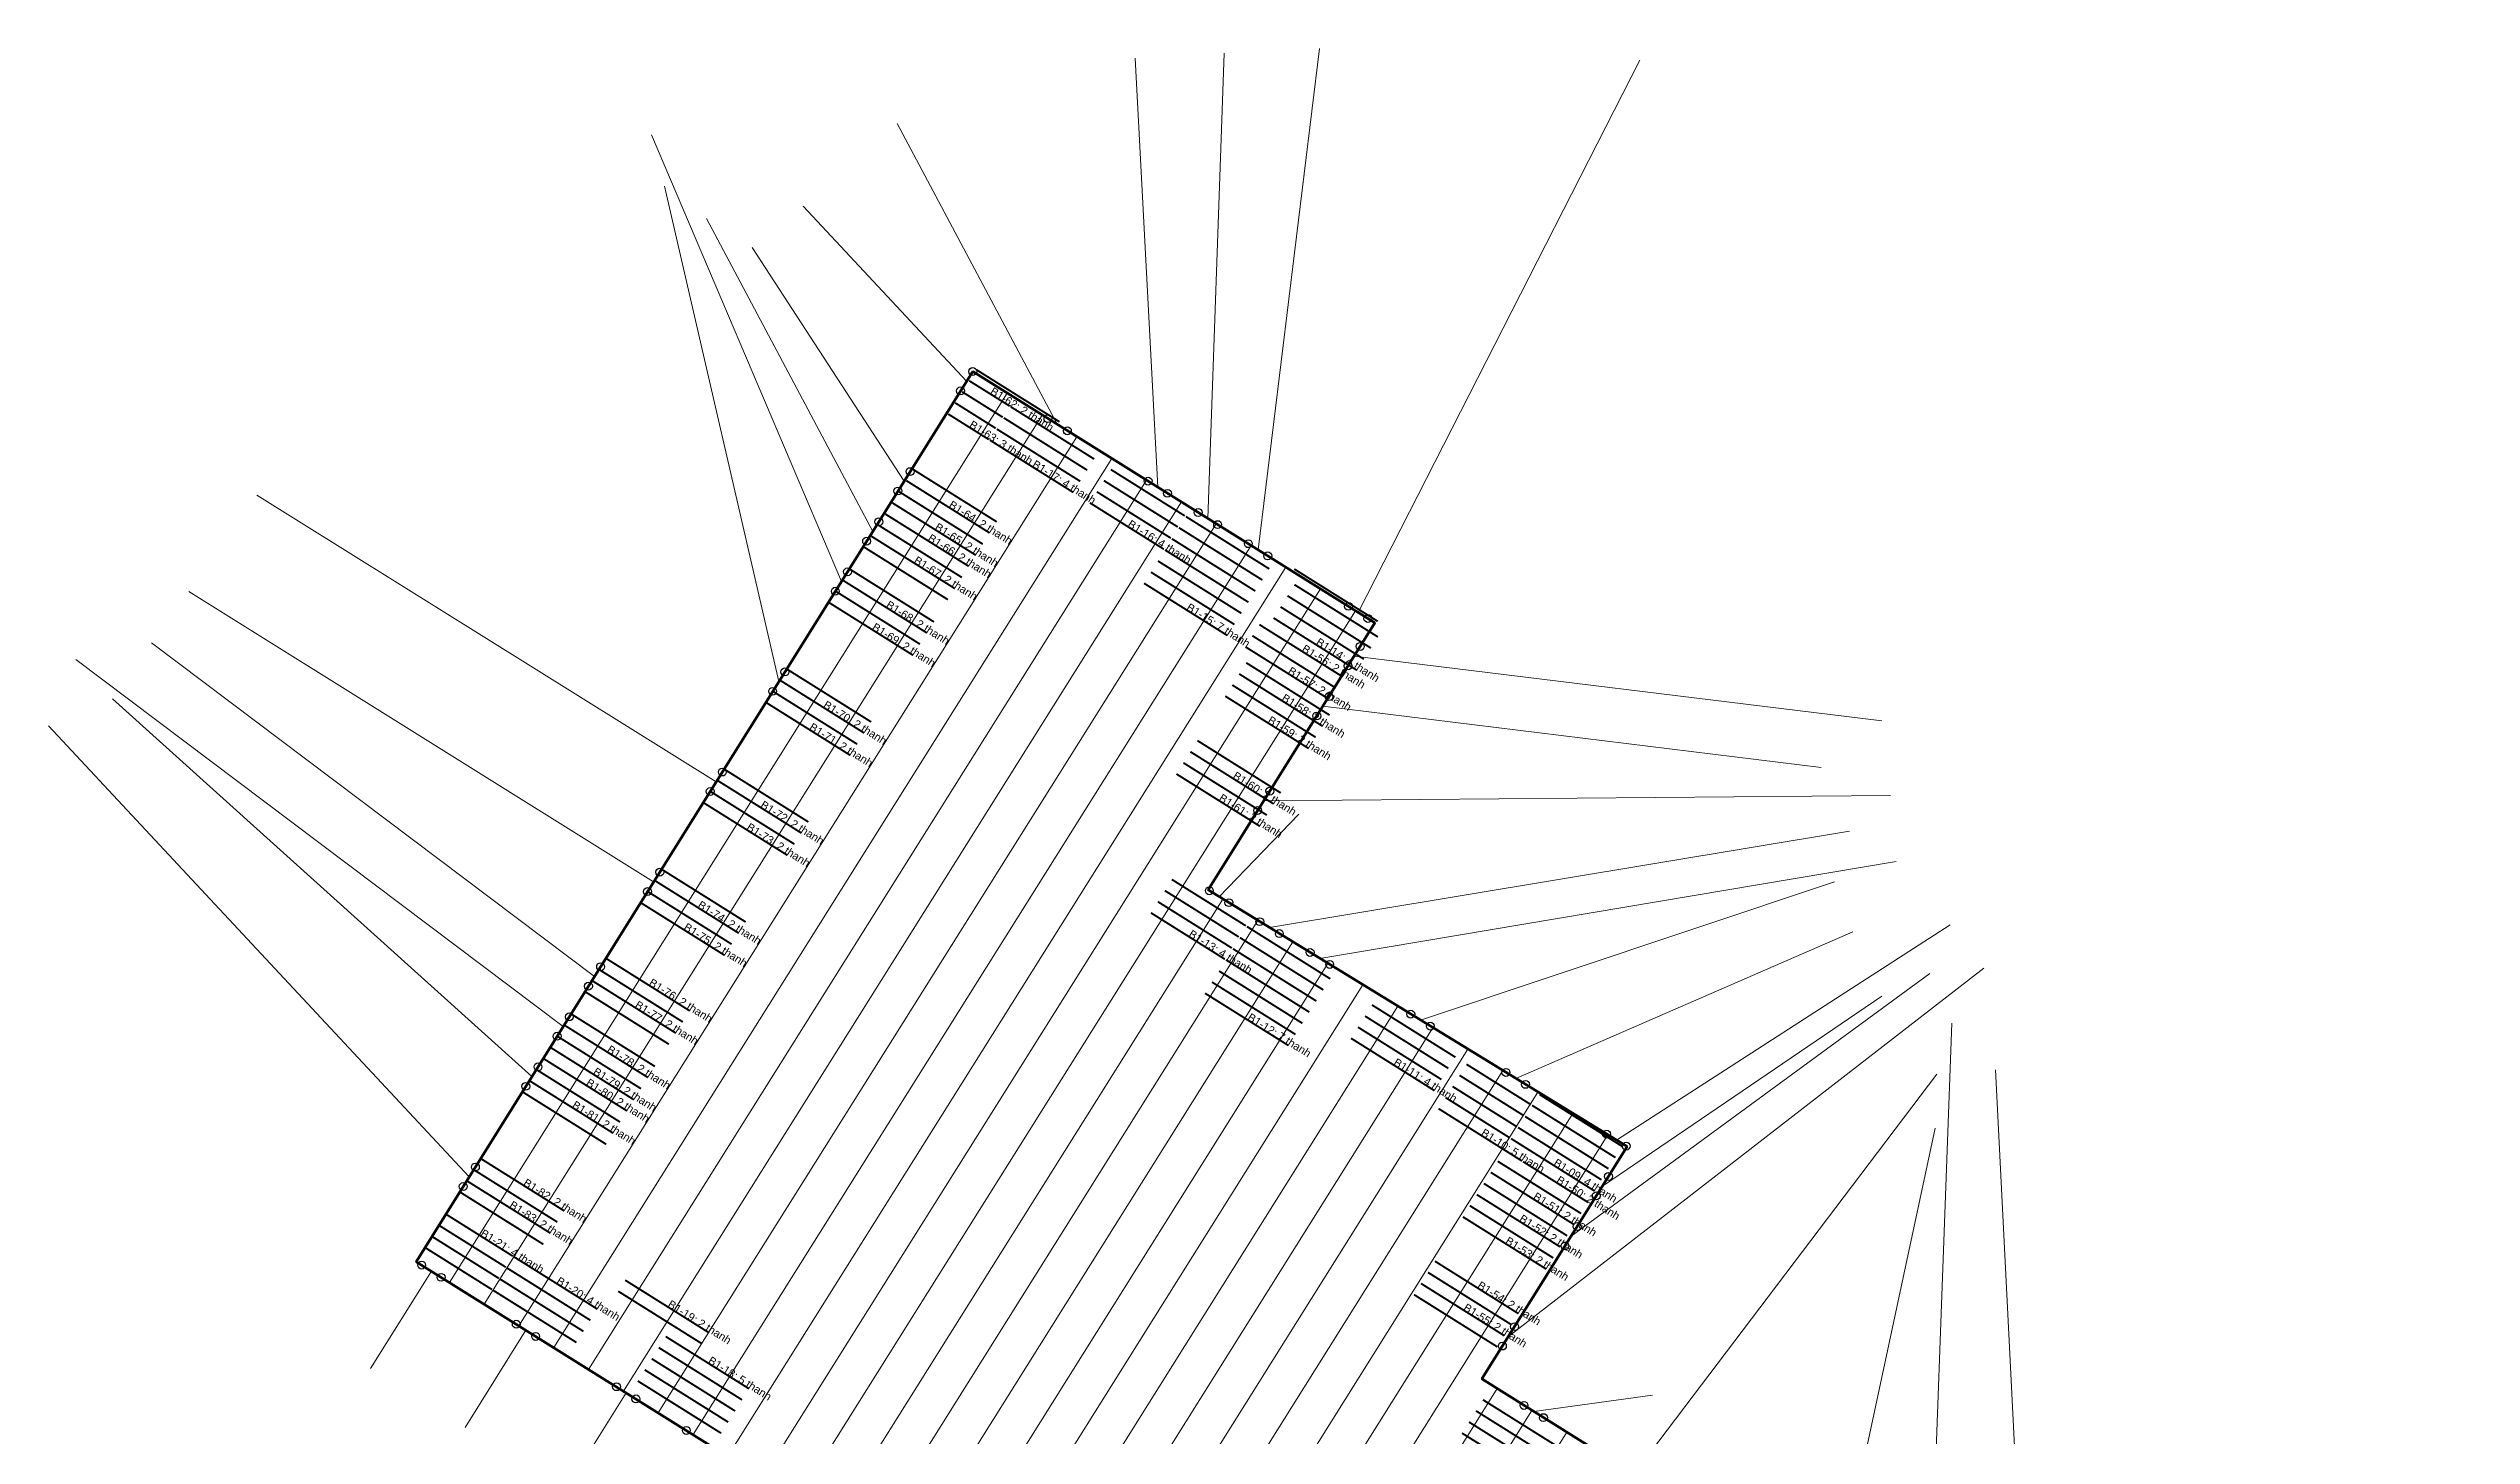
# Model space of a CAD drawing. Header units: metres. Extents: x 496695 to 497501, y 2343757 to 2344224.
# Drawn here: x 496695.3 to 497064.5, y 2344012.2 to 2344223.6 of the extents above; entities that cross this region are included whole.
import ezdxf

# ---------------------------------------------------------------- set-up
doc = ezdxf.new("R2010")
doc.units = ezdxf.units.M
for name, color, linetype, lineweight in [('BE_PIN', 7, 'Continuous', 50), ('BICH_NEO', 1, 'Continuous', 25), ('DAY_NEO', 5, 'Continuous', 0), ('GIA_CUONG_40x60', 1, 'Continuous', 70), ('KHUNG_C52', 8, 'Continuous', 0)]:
    doc.layers.add(name, color=color, linetype=linetype, lineweight=lineweight)
doc.styles.add('VN', font='arial.ttf')

msp = doc.modelspace()

# ---------------------------------------------------------------- linework, layer by layer
at = {"layer": 'BE_PIN'}
msp.add_lwpolyline([(497003.26, 2343893.08), (497037.13, 2343943.42), (496913.73, 2344020.81), (496935.86, 2344056.23), (496872.01, 2344095.37), (496897.45, 2344136.07), (496836.15, 2344174.38), (496751.36, 2344038.69), (496812.66, 2344000.38), (496788.28, 2343961.37), (497034.85, 2343807.3), (497064.53, 2343854.79)], close=True, dxfattribs=at)
at = {"layer": 'BICH_NEO'}
for centre in [(496836.16, 2344174.39), (496834.3, 2344171.43), (496847.62, 2344167.21), (496850.58, 2344165.35), (496826.62, 2344159.13), (496824.76, 2344156.17), (496862.88, 2344157.68), (496865.84, 2344155.82), (496821.85, 2344151.49), (496870.51, 2344152.91), (496873.47, 2344151.05), (496819.99, 2344148.53), (496878.15, 2344148.14), (496817.08, 2344143.86), (496881.11, 2344146.28), (496815.22, 2344140.9), (496893.41, 2344138.6), (496896.37, 2344136.74), (496895.2, 2344132.48), (496893.34, 2344129.52), (496805.68, 2344125.64), (496807.54, 2344128.6), (496888.58, 2344121.88), (496890.44, 2344124.84), (496796.15, 2344110.37), (496798.01, 2344113.33), (496881.43, 2344110.43), (496879.57, 2344107.47), (496788.47, 2344098.07), (496786.61, 2344095.11), (496872.21, 2344095.24), (496875.19, 2344093.42), (496879.89, 2344090.53), (496882.87, 2344088.71), (496887.56, 2344085.83), (496779.46, 2344083.65), (496890.54, 2344084.01), (496777.6, 2344080.69), (496774.69, 2344076.02), (496902.9, 2344076.42), (496905.88, 2344074.6), (496772.83, 2344073.06), (496769.92, 2344068.38), (496917.4, 2344067.54), (496768.06, 2344065.42), (496920.38, 2344065.72), (496932.74, 2344058.13), (496935.72, 2344056.31), (496760.38, 2344053.12), (496933.03, 2344051.69), (496758.52, 2344050.16), (496931.17, 2344048.73), (496928.26, 2344044.05), (496926.4, 2344041.09), (496752.19, 2344038.17), (496755.15, 2344036.31), (496766.61, 2344029.16), (496769.57, 2344027.3), (496916.86, 2344025.83), (496918.72, 2344028.79), (496781.88, 2344019.63), (496784.84, 2344017.77), (496920.15, 2344016.78), (496923.11, 2344014.92), (496792.52, 2344012.97)]:
    msp.add_circle(centre, 0.6, dxfattribs=at)
at = {"layer": 'DAY_NEO'}
for p, q in [((496864.36, 2344156.75), (496860.92, 2344222.16)), ((496871.99, 2344151.98), (496874.49, 2344222.94)), ((496879.63, 2344147.21), (496889, 2344223.64)), ((496894.89, 2344137.67), (496937.79, 2344221.87)), ((496849.1, 2344166.28), (496824.67, 2344212.18)), ((496816.15, 2344142.38), (496787.23, 2344210.49)), ((496806.61, 2344127.12), (496789.17, 2344202.63)), ((496835.23, 2344172.91), (496810.33, 2344199.6)), ((496820.92, 2344150.01), (496795.58, 2344197.7)), ((496825.69, 2344157.65), (496802.54, 2344193.29)), ((496797.08, 2344111.85), (496727.1, 2344155.54)), ((496787.54, 2344096.59), (496716.72, 2344140.83)), ((496773.76, 2344074.54), (496699.48, 2344130.5)), ((496778.53, 2344082.17), (496711.04, 2344133.01)), ((496894.27, 2344131), (496974.67, 2344121.13)), ((496768.99, 2344066.9), (496705.1, 2344124.47)), ((496889.51, 2344123.36), (496965.44, 2344114.05)), ((496759.45, 2344051.64), (496695.33, 2344120.38)), ((496880.5, 2344108.95), (496976, 2344109.74)), ((496873.7, 2344094.33), (496885.86, 2344106.91)), ((496881.38, 2344089.62), (496969.75, 2344104.31)), ((496889.05, 2344084.92), (496976.85, 2344099.69)), ((496904.39, 2344075.51), (496967.46, 2344096.59)), ((496918.89, 2344066.63), (496970.24, 2344088.97)), ((496934.23, 2344057.22), (496985.07, 2344090.06)), ((496917.79, 2344027.31), (496990.22, 2344083.43)), ((496927.33, 2344042.57), (496982.01, 2344082.6)), ((496932.1, 2344050.21), (496974.66, 2344079.16)), ((496981.78, 2343978.13), (496985.35, 2344075.06)), ((496936.88, 2344006.29), (496983.04, 2344067.3)), ((496997.03, 2343968.56), (496991.98, 2344067.93)), ((496967.38, 2343987.16), (496982.8, 2344059.02)), ((496753.67, 2344037.24), (496744.4, 2344022.4)), ((496768.09, 2344028.23), (496758.82, 2344013.39)), ((496783.36, 2344018.7), (496774.08, 2344003.85)), ((496921.63, 2344015.85), (496939.71, 2344018.36))]:
    msp.add_line(p, q, dxfattribs=at)
at = {"layer": 'GIA_CUONG_40x60', "const_width": 0.3}
for points in [[(496849.38, 2344166.72), (496836.67, 2344174.69)], [(496840.73, 2344167.42), (496834.55, 2344171.3)], [(496841.79, 2344169.12), (496835.61, 2344172.99)], [(496838.6, 2344164.03), (496832.42, 2344167.91)], [(496839.66, 2344165.73), (496833.49, 2344169.61)], [(496853.6, 2344159.35), (496840.9, 2344167.32)], [(496854.67, 2344161.04), (496841.96, 2344169.01)], [(496851.48, 2344155.96), (496838.77, 2344163.93)], [(496852.54, 2344157.65), (496839.83, 2344165.62)], [(496839.82, 2344151.47), (496827.11, 2344159.44)], [(496868.47, 2344152.38), (496857.2, 2344159.45)], [(496837.69, 2344148.08), (496824.98, 2344156.05)], [(496838.75, 2344149.77), (496826.05, 2344157.75)], [(496866.34, 2344148.99), (496855.07, 2344156.06)], [(496867.41, 2344150.69), (496856.14, 2344157.76)], [(496835.56, 2344144.69), (496822.86, 2344152.66)], [(496836.63, 2344146.39), (496823.92, 2344154.36)], [(496865.28, 2344147.3), (496854.01, 2344154.37)], [(496881.34, 2344144.3), (496868.64, 2344152.28)], [(496833.44, 2344141.3), (496820.73, 2344149.27)], [(496834.5, 2344143), (496821.79, 2344150.97)], [(496879.22, 2344140.92), (496866.51, 2344148.89)], [(496880.28, 2344142.61), (496867.58, 2344150.58)], [(496830.25, 2344136.22), (496817.54, 2344144.19)], [(496832.38, 2344139.61), (496819.67, 2344147.58)], [(496877.09, 2344137.53), (496864.39, 2344145.5)], [(496878.16, 2344139.22), (496865.45, 2344147.19)], [(496897.86, 2344136.31), (496885.15, 2344144.28)], [(496828.12, 2344132.83), (496815.42, 2344140.8)], [(496829.19, 2344134.53), (496816.48, 2344142.5)], [(496874.97, 2344134.14), (496862.26, 2344142.11)], [(496876.03, 2344135.83), (496863.32, 2344143.8)], [(496897.89, 2344133.93), (496885.18, 2344141.9)], [(496827.06, 2344131.14), (496814.35, 2344139.11)], [(496894.7, 2344128.84), (496881.99, 2344136.82)], [(496895.76, 2344130.54), (496883.06, 2344138.51)], [(496896.83, 2344132.23), (496884.12, 2344140.2)], [(496891.48, 2344126.14), (496878.77, 2344134.11)], [(496892.54, 2344127.84), (496879.84, 2344135.81)], [(496890.42, 2344124.45), (496877.71, 2344132.42)], [(496890.53, 2344122.01), (496877.83, 2344129.99)], [(496818.56, 2344117.58), (496805.85, 2344125.55)], [(496819.62, 2344119.28), (496806.92, 2344127.25)], [(496820.68, 2344120.97), (496807.98, 2344128.94)], [(496888.41, 2344118.63), (496875.7, 2344126.6)], [(496889.47, 2344120.32), (496876.76, 2344128.29)], [(496817.5, 2344115.89), (496804.79, 2344123.86)], [(496887.34, 2344116.93), (496874.64, 2344124.9)], [(496880.97, 2344106.77), (496868.26, 2344114.74)], [(496882.03, 2344108.46), (496869.32, 2344116.43)], [(496883.09, 2344110.15), (496870.39, 2344118.13)], [(496810.06, 2344104.03), (496797.35, 2344112)], [(496811.12, 2344105.72), (496798.41, 2344113.7)], [(496879.91, 2344105.07), (496867.2, 2344113.04)], [(496807.93, 2344100.64), (496795.22, 2344108.61)], [(496808.99, 2344102.34), (496796.29, 2344110.31)], [(496800.49, 2344088.78), (496787.78, 2344096.75)], [(496801.55, 2344090.48), (496788.85, 2344098.45)], [(496877.77, 2344089.89), (496866.49, 2344096.96)], [(496798.37, 2344085.39), (496785.66, 2344093.36)], [(496799.43, 2344087.09), (496786.72, 2344095.06)], [(496875.64, 2344086.5), (496864.37, 2344093.57)], [(496876.7, 2344088.19), (496865.43, 2344095.26)], [(496874.58, 2344084.8), (496863.31, 2344091.87)], [(496890.64, 2344081.81), (496877.94, 2344089.78)], [(496888.52, 2344078.42), (496875.81, 2344086.39)], [(496889.58, 2344080.12), (496876.87, 2344088.09)], [(496790.93, 2344073.53), (496778.22, 2344081.5)], [(496791.99, 2344075.23), (496779.28, 2344083.2)], [(496793.05, 2344076.92), (496780.35, 2344084.89)], [(496885.33, 2344073.34), (496872.62, 2344081.31)], [(496886.39, 2344075.03), (496873.69, 2344083)], [(496887.45, 2344076.73), (496874.75, 2344084.7)], [(496789.86, 2344071.84), (496777.16, 2344079.81)], [(496884.27, 2344071.64), (496871.56, 2344079.61)], [(496909.7, 2344069.86), (496896.99, 2344077.83)], [(496786.68, 2344066.76), (496773.97, 2344074.73)], [(496787.74, 2344068.45), (496775.03, 2344076.42)], [(496907.57, 2344066.47), (496894.86, 2344074.44)], [(496908.63, 2344068.16), (496895.93, 2344076.13)], [(496784.55, 2344063.37), (496771.84, 2344071.34)], [(496785.61, 2344065.06), (496772.91, 2344073.03)], [(496906.51, 2344064.77), (496893.8, 2344072.75)], [(496782.42, 2344059.98), (496769.72, 2344067.95)], [(496783.49, 2344061.67), (496770.78, 2344069.64)], [(496920.15, 2344060.94), (496910.33, 2344067.1)], [(496921.21, 2344062.63), (496911.39, 2344068.79)], [(496780.3, 2344056.59), (496767.59, 2344064.56)], [(496781.36, 2344058.29), (496768.65, 2344066.26)], [(496918.02, 2344057.55), (496908.2, 2344063.71)], [(496919.09, 2344059.25), (496909.27, 2344065.4)], [(496935.23, 2344056.2), (496922.53, 2344064.17)], [(496919.85, 2344054.04), (496907.14, 2344062.02)], [(496931.96, 2344051.17), (496919.26, 2344059.14)], [(496933.02, 2344052.86), (496920.32, 2344060.83)], [(496934.09, 2344054.56), (496921.38, 2344062.53)], [(496930.9, 2344049.47), (496918.19, 2344057.45)], [(496772.86, 2344044.73), (496760.15, 2344052.7)], [(496773.92, 2344046.43), (496761.21, 2344054.4)], [(496927.8, 2344044.34), (496915.09, 2344052.31)], [(496928.86, 2344046.03), (496916.15, 2344054)], [(496929.92, 2344047.73), (496920.02, 2344053.94)], [(496770.73, 2344041.34), (496758.03, 2344049.31)], [(496771.8, 2344043.04), (496759.09, 2344051.01)], [(496925.67, 2344040.95), (496912.96, 2344048.92)], [(496926.73, 2344042.64), (496914.03, 2344050.62)], [(496766.09, 2344039.53), (496755.99, 2344045.87)], [(496923.54, 2344037.56), (496910.84, 2344045.53)], [(496924.61, 2344039.26), (496911.9, 2344047.23)], [(496762.9, 2344034.45), (496752.8, 2344040.79)], [(496763.97, 2344036.14), (496753.86, 2344042.48)], [(496765.03, 2344037.84), (496754.92, 2344044.18)], [(496777.9, 2344029.76), (496765.2, 2344037.73)], [(496778.97, 2344031.46), (496766.26, 2344039.43)], [(496918.23, 2344029.09), (496905.52, 2344037.06)], [(496919.29, 2344030.78), (496906.59, 2344038.76)], [(496775.78, 2344026.37), (496763.07, 2344034.34)], [(496776.84, 2344028.07), (496764.13, 2344036.04)], [(496794.86, 2344026.21), (496782.15, 2344034.18)], [(496795.92, 2344027.9), (496783.21, 2344035.87)], [(496916.1, 2344025.7), (496903.4, 2344033.67)], [(496917.17, 2344027.4), (496904.46, 2344035.37)], [(496802.08, 2344019.32), (496789.37, 2344027.29)], [(496798.89, 2344014.24), (496786.18, 2344022.21)], [(496799.95, 2344015.93), (496787.24, 2344023.9)], [(496801.01, 2344017.63), (496788.31, 2344025.6)], [(496797.83, 2344012.54), (496785.12, 2344020.51)], [(496925.54, 2344007.98), (496912.84, 2344015.95)], [(496926.61, 2344009.67), (496913.9, 2344017.64)], [(496923.42, 2344004.59), (496910.71, 2344012.56)], [(496924.48, 2344006.28), (496911.77, 2344014.25)]]:
    msp.add_lwpolyline(points, dxfattribs=at)
at = {"layer": 'KHUNG_C52'}
for p, q in [((496841.43, 2344171.07), (496756.41, 2344035.53)), ((496846.74, 2344167.76), (496761.71, 2344032.22)), ((496852.04, 2344164.44), (496767.02, 2344028.91)), ((496857.35, 2344161.13), (496772.32, 2344025.59)), ((496862.65, 2344157.82), (496777.63, 2344022.28)), ((496867.95, 2344154.5), (496782.93, 2344018.96)), ((496873.26, 2344151.19), (496788.24, 2344015.65)), ((496878.56, 2344147.87), (496793.54, 2344012.33)), ((496883.87, 2344144.56), (496798.84, 2344009.02)), ((496889.17, 2344141.24), (496804.15, 2344005.7)), ((496894.48, 2344137.93), (496809.45, 2344002.39)), ((496874.29, 2344093.97), (496790.31, 2343960.11)), ((496879.62, 2344090.7), (496795.62, 2343956.79)), ((496884.95, 2344087.43), (496800.92, 2343953.48)), ((496890.29, 2344084.16), (496806.23, 2343950.16)), ((496895.62, 2344080.89), (496811.53, 2343946.85)), ((496900.95, 2344077.62), (496816.84, 2343943.53)), ((496906.28, 2344074.35), (496822.14, 2343940.22)), ((496911.62, 2344071.08), (496827.45, 2343936.9)), ((496916.95, 2344067.82), (496832.75, 2343933.59)), ((496922.28, 2344064.55), (496838.05, 2343930.27)), ((496927.62, 2344061.28), (496843.36, 2343926.96)), ((496932.95, 2344058.01), (496848.66, 2343923.64)), ((496916.07, 2344019.34), (496853.97, 2343920.33)), ((496921.37, 2344016.01), (496859.27, 2343917.01)), ((496926.67, 2344012.69), (496864.58, 2343913.7))]:
    msp.add_line(p, q, dxfattribs=at)

# ---------------------------------------------------------------- texts
at = {"layer": 'GIA_CUONG_40x60', "style": 'VN'}
for s, p in [('B1-62: 2 thanh', (496838.7, 2344171.06)), ('B1-63: 3 thanh', (496835.51, 2344165.97)), ('B1-17: 4 thanh', (496845.12, 2344159.94)), ('B1-64: 2 thanh', (496832.4, 2344153.76)), ('B1-16: 4 thanh', (496859.65, 2344150.83)), ('B1-66: 2 thanh', (496829.21, 2344148.68)), ('B1-65: 2 thanh', (496830.27, 2344150.37)), ('B1-67: 2 thanh', (496827.08, 2344145.29)), ('B1-68: 2 thanh', (496822.83, 2344138.51)), ('B1-15: 7 thanh', (496868.61, 2344138.12)), ('B1-69: 2 thanh', (496820.71, 2344135.12)), ('B1-14: 4 thanh', (496888.35, 2344132.83)), ('B1-57: 2 thanh', (496884.07, 2344128.43)), ('B1-56: 2 thanh', (496886.19, 2344131.82)), ('B1-70: 2 thanh', (496813.27, 2344123.26)), ('B1-58: 2 thanh', (496883.12, 2344124.31)), ('B1-71: 2 thanh', (496811.14, 2344119.88)), ('B1-59: 2 thanh', (496880.99, 2344120.92)), ('B1-60: 2 thanh', (496875.68, 2344112.45)), ('B1-72: 2 thanh', (496803.7, 2344108.02)), ('B1-61: 2 thanh', (496873.55, 2344109.06)), ('B1-73: 2 thanh', (496801.58, 2344104.63)), ('B1-74: 2 thanh', (496794.14, 2344092.77)), ('B1-75: 2 thanh', (496792.01, 2344089.38)), ('B1-13: 4 thanh', (496868.94, 2344088.34)), ('B1-76: 2 thanh', (496786.7, 2344080.91)), ('B1-77: 2 thanh', (496784.57, 2344077.52)), ('B1-12: 7 thanh', (496877.91, 2344075.63)), ('B1-78: 2 thanh', (496780.32, 2344070.74)), ('B1-79: 2 thanh', (496778.2, 2344067.35)), ('B1-11: 4 thanh', (496900.16, 2344068.76)), ('B1-81: 2 thanh', (496775.01, 2344062.27)), ('B1-80: 2 thanh', (496777.13, 2344065.66)), ('B1-10: 5 thanh', (496913.5, 2344058.03)), ('B1-09: 4 thanh', (496924.55, 2344053.46)), ('B1-82: 2 thanh', (496767.57, 2344050.41)), ('B1-51: 2 thanh', (496921.44, 2344048.32)), ('B1-50: 2 thanh', (496924.97, 2344050.83)), ('B1-83: 2 thanh', (496765.44, 2344047.02)), ('B1-52: 2 thanh', (496919.32, 2344044.94)), ('B1-21: 4 thanh', (496761.04, 2344042.7)), ('B1-53: 2 thanh', (496917.19, 2344041.55)), ('B1-20: 4 thanh', (496772.61, 2344035.44)), ('B1-54: 2 thanh', (496912.94, 2344034.77)), ('B1-19: 2 thanh', (496789.57, 2344031.89)), ('B1-55: 2 thanh', (496910.81, 2344031.38)), ('B1-18: 5 thanh', (496795.72, 2344023.31))]:
    msp.add_text(s, height=1.2, rotation=-32.1, dxfattribs=at).set_placement(p)

doc.saveas('drawing.dxf')
